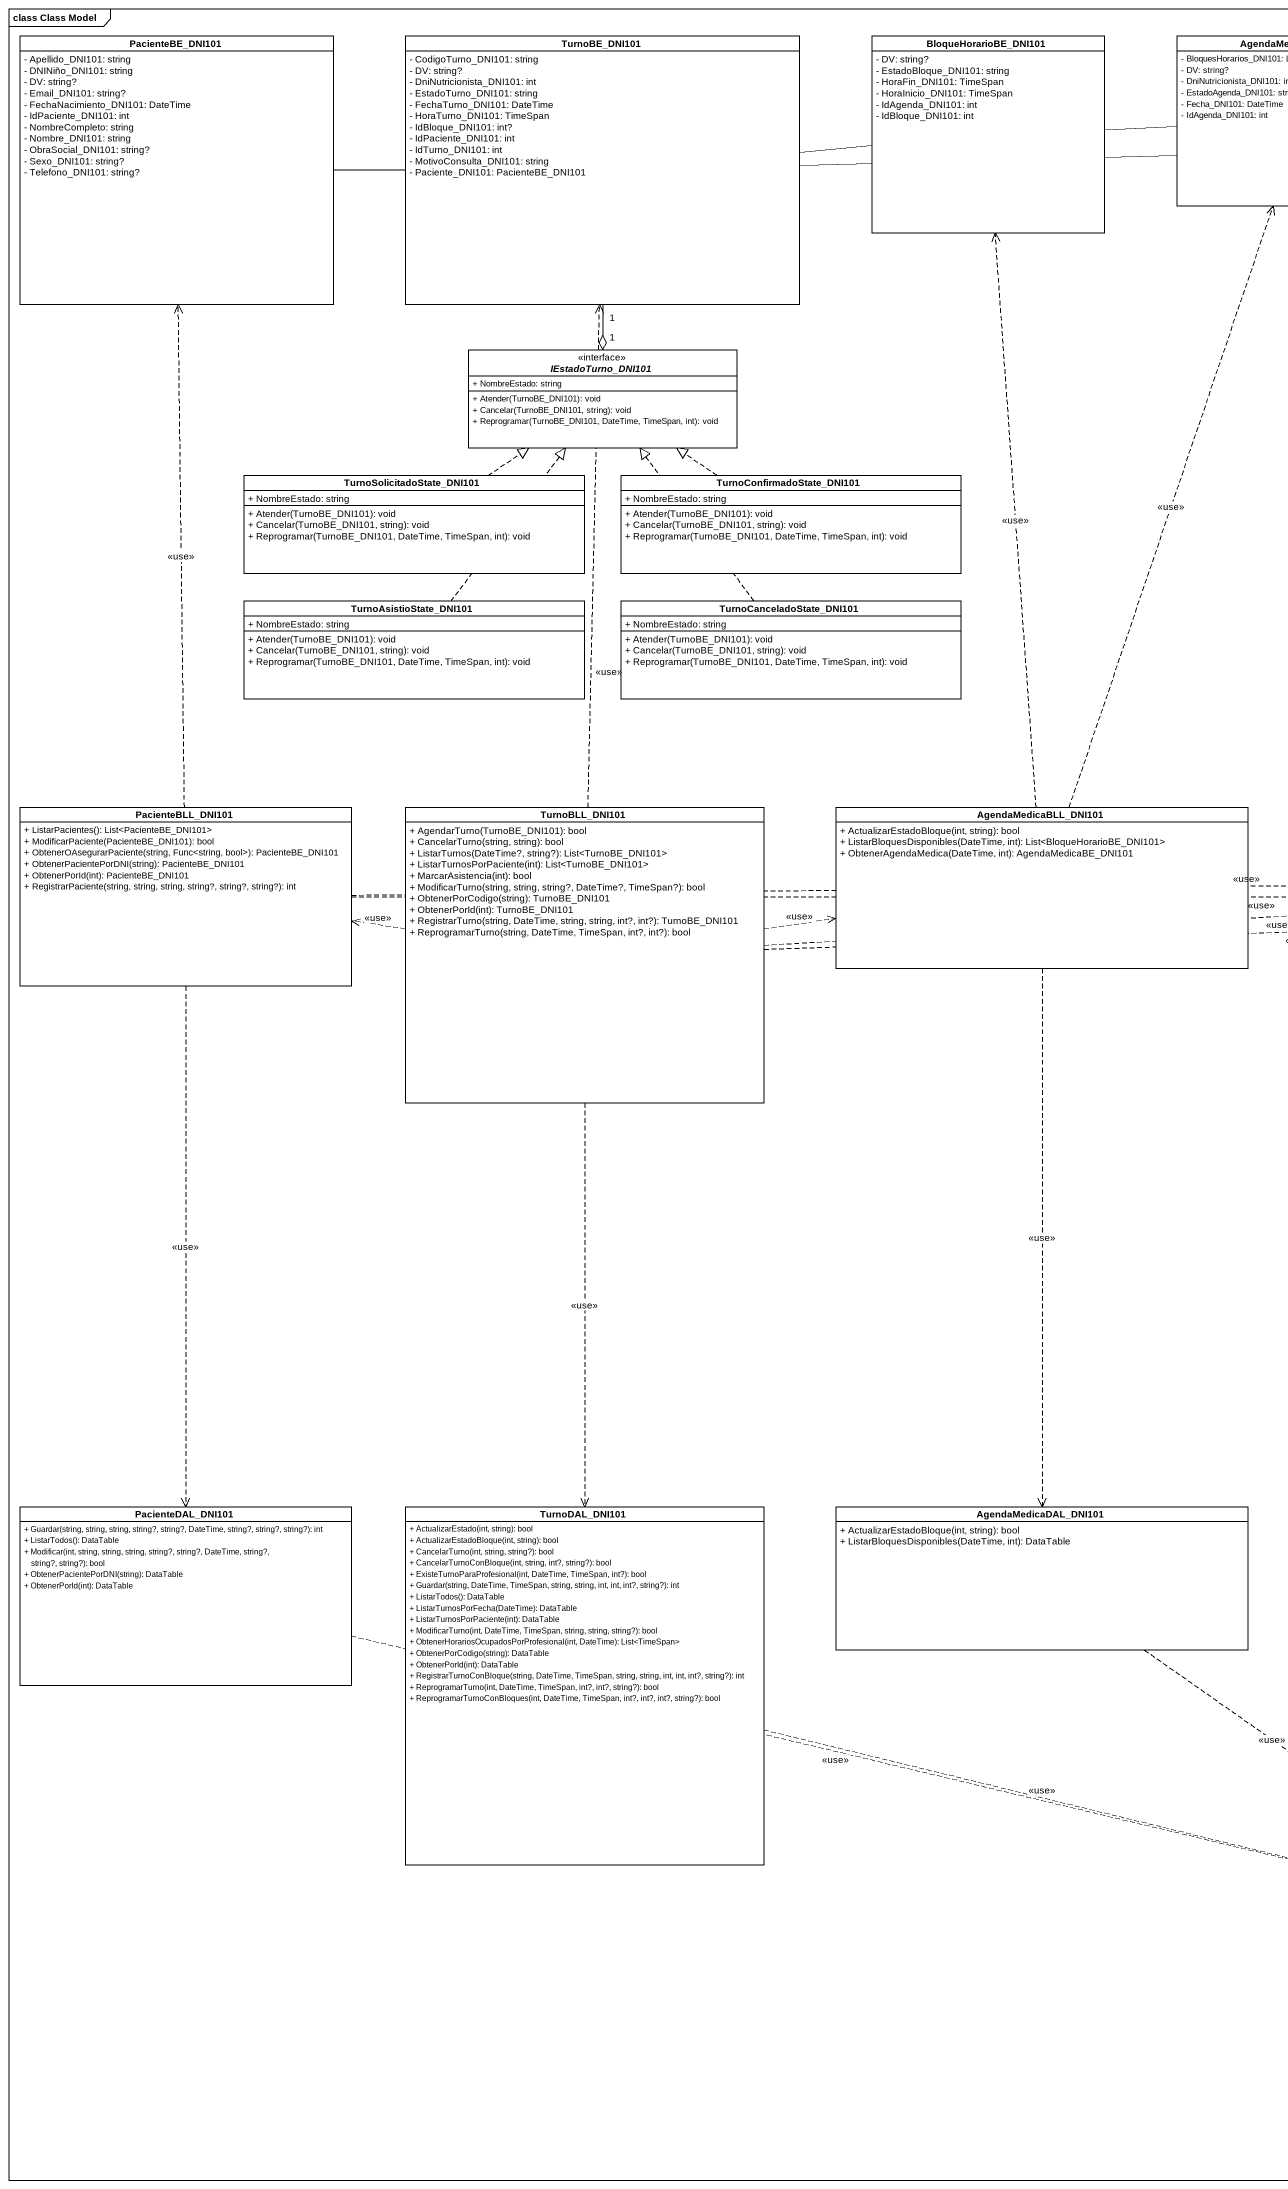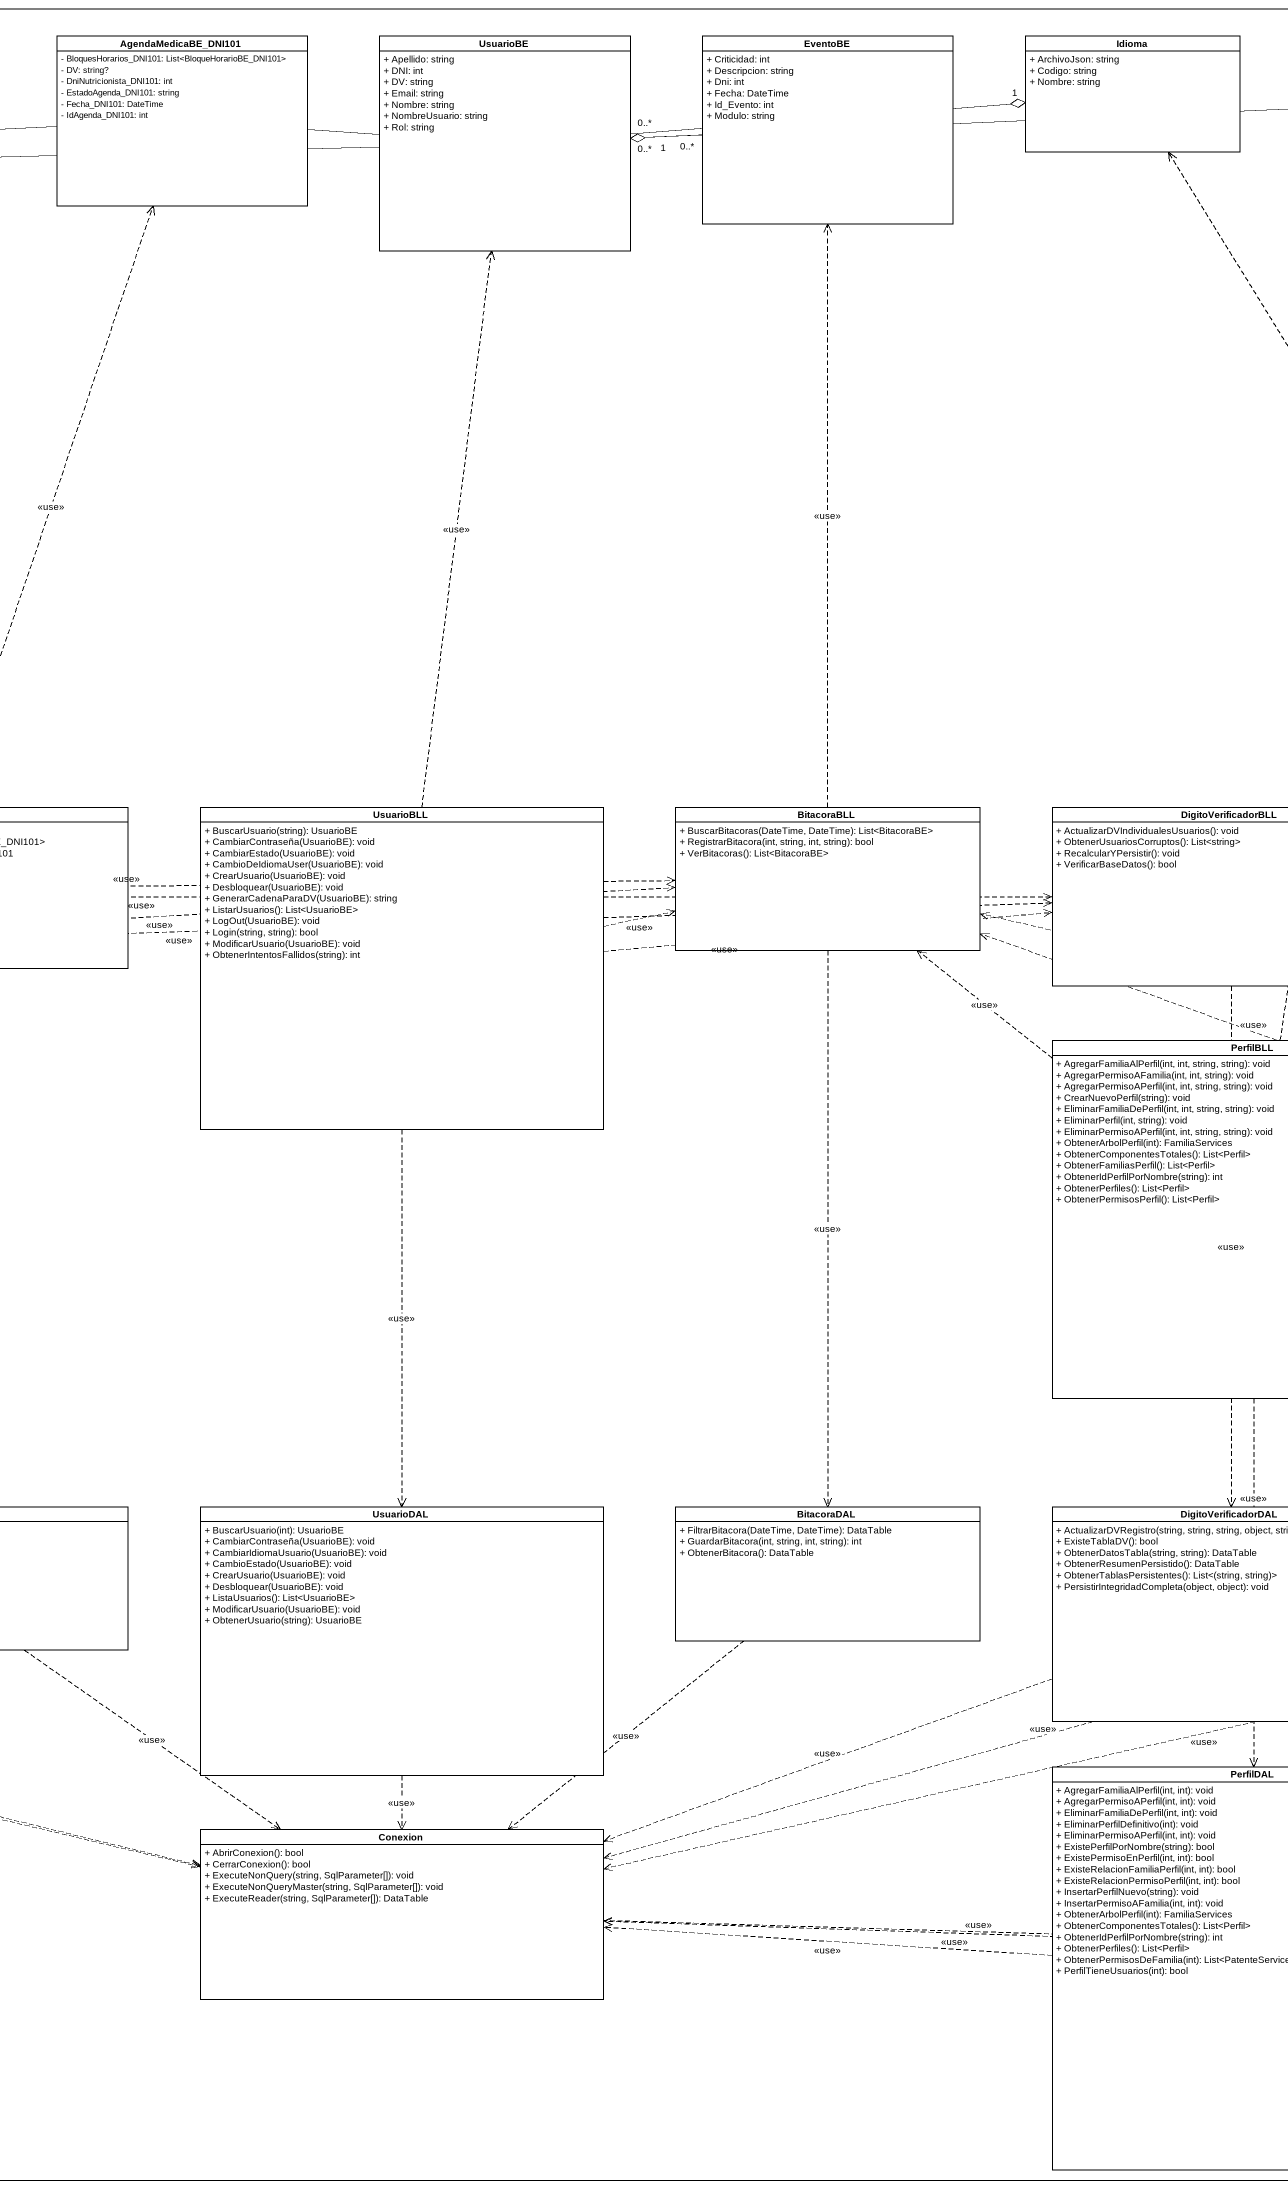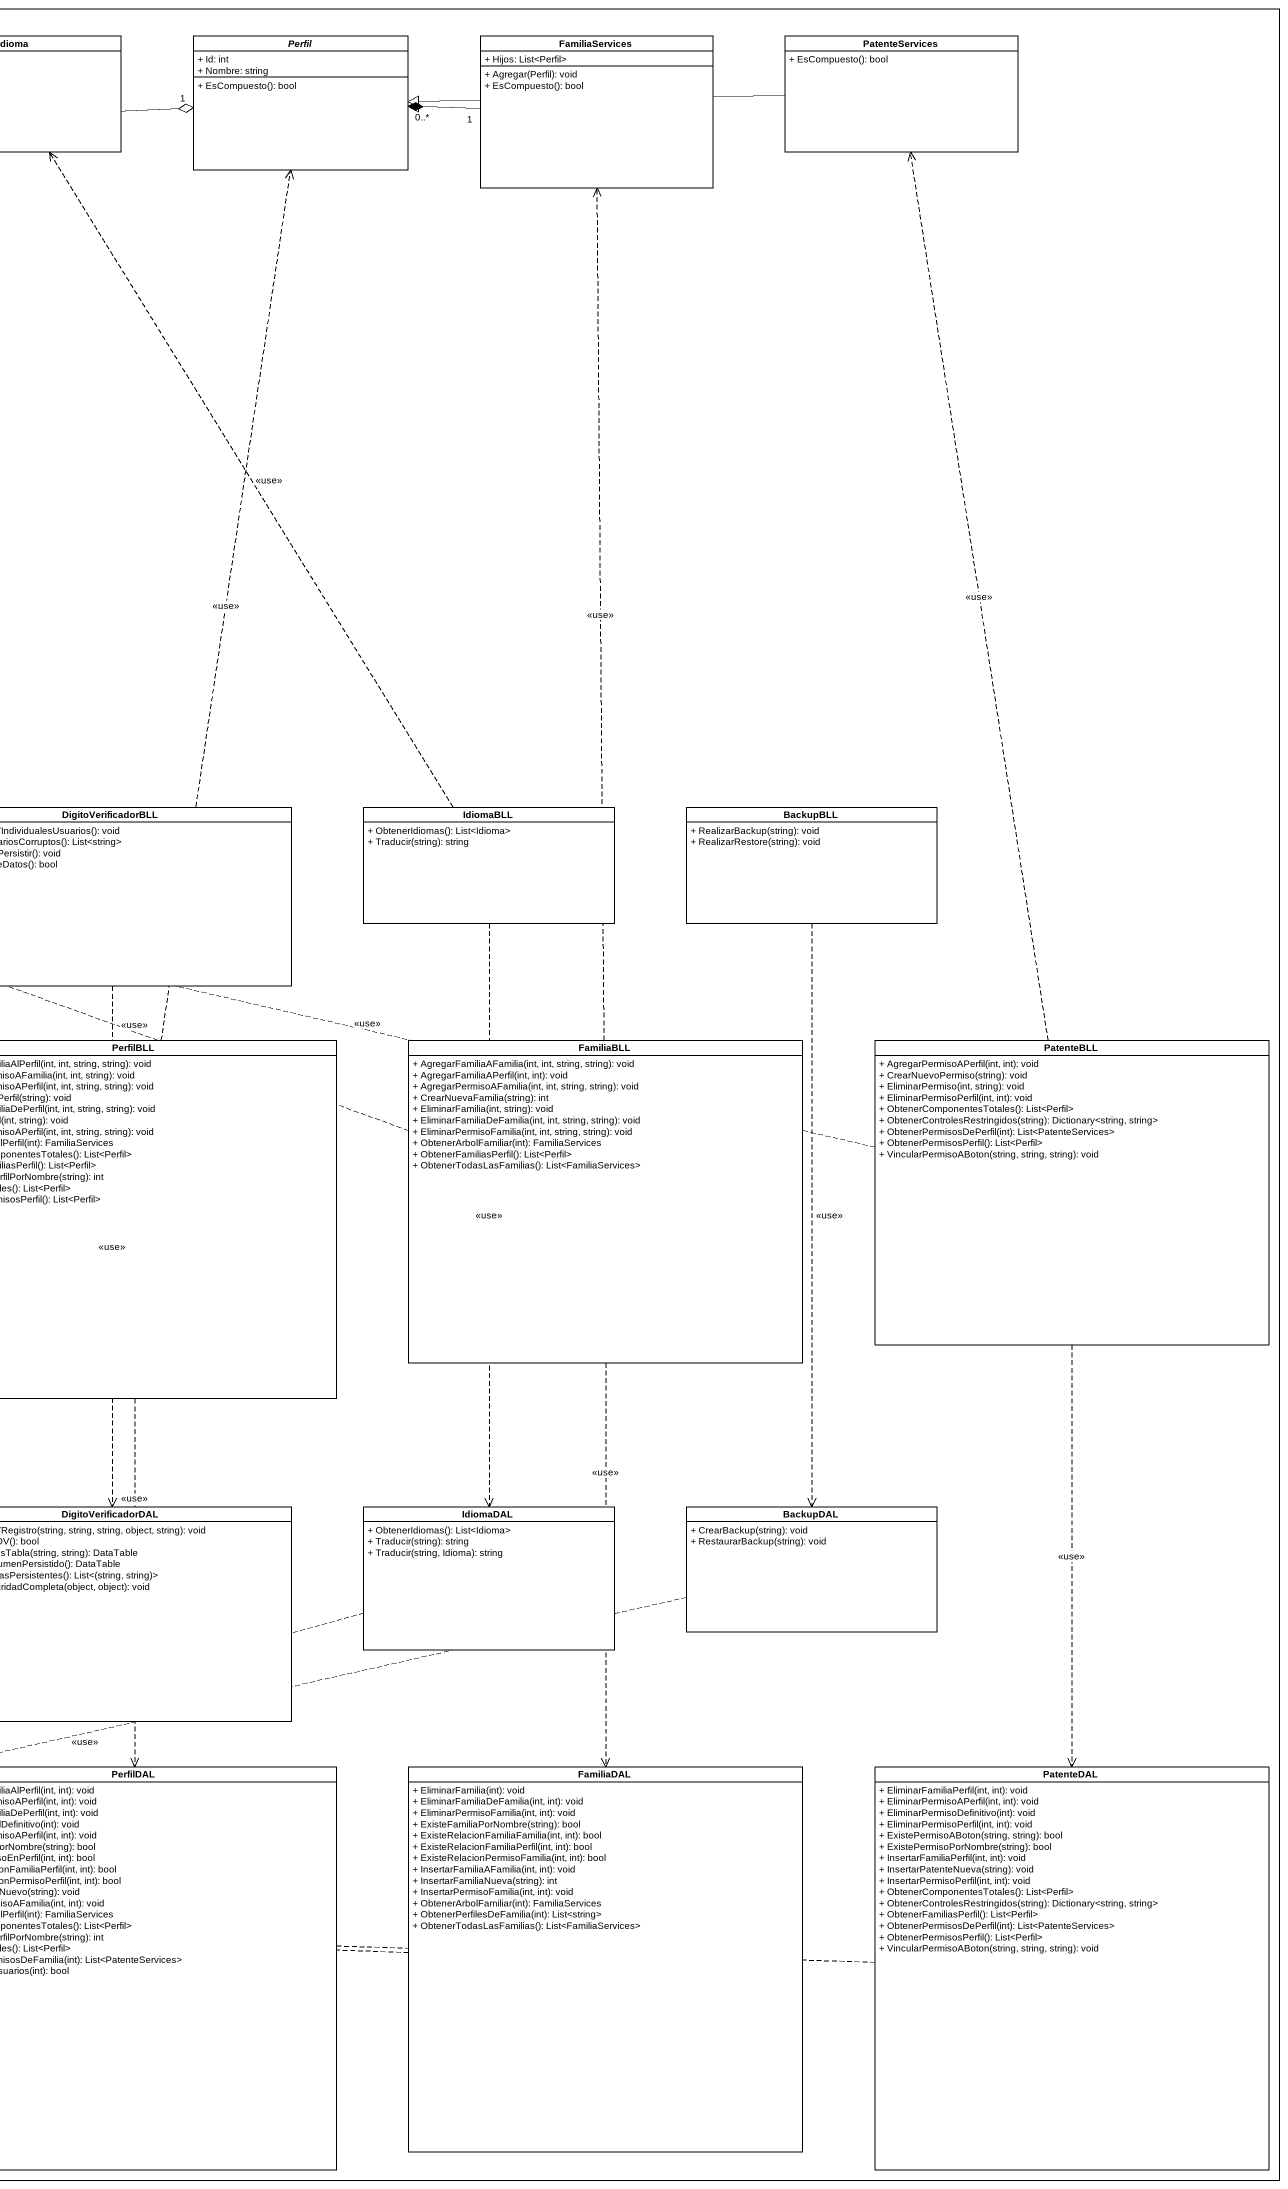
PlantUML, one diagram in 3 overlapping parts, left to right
@startuml
mainframe class Class Model
hide circle
hide empty members
skinparam classAttributeIconSize 0
class PacienteBE_DNI101 {
  - Apellido_DNI101: string
  - DNINiño_DNI101: string
  - DV: string?
  - Email_DNI101: string?
  - FechaNacimiento_DNI101: DateTime
  - IdPaciente_DNI101: int
  - NombreCompleto: string
  - Nombre_DNI101: string
  - ObraSocial_DNI101: string?
  - Sexo_DNI101: string?
  - Telefono_DNI101: string?
}
class TurnoBE_DNI101 {
  - CodigoTurno_DNI101: string
  - DV: string?
  - DniNutricionista_DNI101: int
  - EstadoTurno_DNI101: string
  - FechaTurno_DNI101: DateTime
  - HoraTurno_DNI101: TimeSpan
  - IdBloque_DNI101: int?
  - IdPaciente_DNI101: int
  - IdTurno_DNI101: int
  - MotivoConsulta_DNI101: string
  - Paciente_DNI101: PacienteBE_DNI101
}
class BloqueHorarioBE_DNI101 {
  - DV: string?
  - EstadoBloque_DNI101: string
  - HoraFin_DNI101: TimeSpan
  - HoraInicio_DNI101: TimeSpan
  - IdAgenda_DNI101: int
  - IdBloque_DNI101: int
}
class AgendaMedicaBE_DNI101 {
  - BloquesHorarios_DNI101: List<BloqueHorarioBE_DNI101>
  - DV: string?
  - DniNutricionista_DNI101: int
  - EstadoAgenda_DNI101: string
  - Fecha_DNI101: DateTime
  - IdAgenda_DNI101: int
}
class UsuarioBE {
  + Apellido: string
  + DNI: int
  + DV: string
  + Email: string
  + Nombre: string
  + NombreUsuario: string
  + Rol: string
}
class EventoBE {
  + Criticidad: int
  + Descripcion: string
  + Dni: int
  + Fecha: DateTime
  + Id_Evento: int
  + Modulo: string
}
class Idioma {
  + ArchivoJson: string
  + Codigo: string
  + Nombre: string
}
abstract class Perfil {
  + Id: int
  + Nombre: string
  + EsCompuesto(): bool
}
class FamiliaServices {
  + Hijos: List<Perfil>
  + Agregar(Perfil): void
  + EsCompuesto(): bool
}
class PatenteServices {
  + EsCompuesto(): bool
}
interface IEstadoTurno_DNI101 {
  + NombreEstado: string
  + Atender(TurnoBE_DNI101): void
  + Cancelar(TurnoBE_DNI101, string): void
  + Reprogramar(TurnoBE_DNI101, DateTime, TimeSpan, int): void
}
class TurnoSolicitadoState_DNI101 {
  + NombreEstado: string
  + Atender(TurnoBE_DNI101): void
  + Cancelar(TurnoBE_DNI101, string): void
  + Reprogramar(TurnoBE_DNI101, DateTime, TimeSpan, int): void
}
class TurnoConfirmadoState_DNI101 {
  + NombreEstado: string
  + Atender(TurnoBE_DNI101): void
  + Cancelar(TurnoBE_DNI101, string): void
  + Reprogramar(TurnoBE_DNI101, DateTime, TimeSpan, int): void
}
class TurnoAsistioState_DNI101 {
  + NombreEstado: string
  + Atender(TurnoBE_DNI101): void
  + Cancelar(TurnoBE_DNI101, string): void
  + Reprogramar(TurnoBE_DNI101, DateTime, TimeSpan, int): void
}
class TurnoCanceladoState_DNI101 {
  + NombreEstado: string
  + Atender(TurnoBE_DNI101): void
  + Cancelar(TurnoBE_DNI101, string): void
  + Reprogramar(TurnoBE_DNI101, DateTime, TimeSpan, int): void
}
class PacienteBLL_DNI101 {
  + ListarPacientes(): List<PacienteBE_DNI101>
  + ModificarPaciente(PacienteBE_DNI101): bool
  + ObtenerOAsegurarPaciente(string, Func<string, bool>): PacienteBE_DNI101
  + ObtenerPacientePorDNI(string): PacienteBE_DNI101
  + ObtenerPorId(int): PacienteBE_DNI101
  + RegistrarPaciente(string, string, string, string?, string?, string?): int
}
class TurnoBLL_DNI101 {
  + AgendarTurno(TurnoBE_DNI101): bool
  + CancelarTurno(string, string): bool
  + ListarTurnos(DateTime?, string?): List<TurnoBE_DNI101>
  + ListarTurnosPorPaciente(int): List<TurnoBE_DNI101>
  + MarcarAsistencia(int): bool
  + ModificarTurno(string, string, string?, DateTime?, TimeSpan?): bool
  + ObtenerPorCodigo(string): TurnoBE_DNI101
  + ObtenerPorId(int): TurnoBE_DNI101
  + RegistrarTurno(string, DateTime, string, string, int?, int?): TurnoBE_DNI101
  + ReprogramarTurno(string, DateTime, TimeSpan, int?, int?): bool
}
class AgendaMedicaBLL_DNI101 {
  + ActualizarEstadoBloque(int, string): bool
  + ListarBloquesDisponibles(DateTime, int): List<BloqueHorarioBE_DNI101>
  + ObtenerAgendaMedica(DateTime, int): AgendaMedicaBE_DNI101
}
class UsuarioBLL {
  + BuscarUsuario(string): UsuarioBE
  + CambiarContraseña(UsuarioBE): void
  + CambiarEstado(UsuarioBE): void
  + CambioDeIdiomaUser(UsuarioBE): void
  + CrearUsuario(UsuarioBE): void
  + Desbloquear(UsuarioBE): void
  + GenerarCadenaParaDV(UsuarioBE): string
  + ListarUsuarios(): List<UsuarioBE>
  + LogOut(UsuarioBE): void
  + Login(string, string): bool
  + ModificarUsuario(UsuarioBE): void
  + ObtenerIntentosFallidos(string): int
}
class BitacoraBLL {
  + BuscarBitacoras(DateTime, DateTime): List<BitacoraBE>
  + RegistrarBitacora(int, string, int, string): bool
  + VerBitacoras(): List<BitacoraBE>
}
class DigitoVerificadorBLL {
  + ActualizarDVIndividualesUsuarios(): void
  + ObtenerUsuariosCorruptos(): List<string>
  + RecalcularYPersistir(): void
  + VerificarBaseDatos(): bool
}
class IdiomaBLL {
  + ObtenerIdiomas(): List<Idioma>
  + Traducir(string): string
}
class BackupBLL {
  + RealizarBackup(string): void
  + RealizarRestore(string): void
}
class PerfilBLL {
  + AgregarFamiliaAlPerfil(int, int, string, string): void
  + AgregarPermisoAFamilia(int, int, string): void
  + AgregarPermisoAPerfil(int, int, string, string): void
  + CrearNuevoPerfil(string): void
  + EliminarFamiliaDePerfil(int, int, string, string): void
  + EliminarPerfil(int, string): void
  + EliminarPermisoAPerfil(int, int, string, string): void
  + ObtenerArbolPerfil(int): FamiliaServices
  + ObtenerComponentesTotales(): List<Perfil>
  + ObtenerFamiliasPerfil(): List<Perfil>
  + ObtenerIdPerfilPorNombre(string): int
  + ObtenerPerfiles(): List<Perfil>
  + ObtenerPermisosPerfil(): List<Perfil>
}
class FamiliaBLL {
  + AgregarFamiliaAFamilia(int, int, string, string): void
  + AgregarFamiliaAPerfil(int, int): void
  + AgregarPermisoAFamilia(int, int, string, string): void
  + CrearNuevaFamilia(string): int
  + EliminarFamilia(int, string): void
  + EliminarFamiliaDeFamilia(int, int, string, string): void
  + EliminarPermisoFamilia(int, int, string, string): void
  + ObtenerArbolFamiliar(int): FamiliaServices
  + ObtenerFamiliasPerfil(): List<Perfil>
  + ObtenerTodasLasFamilias(): List<FamiliaServices>
}
class PatenteBLL {
  + AgregarPermisoAPerfil(int, int): void
  + CrearNuevoPermiso(string): void
  + EliminarPermiso(int, string): void
  + EliminarPermisoPerfil(int, int): void
  + ObtenerComponentesTotales(): List<Perfil>
  + ObtenerControlesRestringidos(string): Dictionary<string, string>
  + ObtenerPermisosDePerfil(int): List<PatenteServices>
  + ObtenerPermisosPerfil(): List<Perfil>
  + VincularPermisoABoton(string, string, string): void
}
class PacienteDAL_DNI101 {
  + Guardar(string, string, string, string?, string?, DateTime, string?, string?, string?): int
  + ListarTodos(): DataTable
  + Modificar(int, string, string, string, string?, string?, DateTime, string?, string?, string?): bool
  + ObtenerPacientePorDNI(string): DataTable
  + ObtenerPorId(int): DataTable
}
class TurnoDAL_DNI101 {
  + ActualizarEstado(int, string): bool
  + ActualizarEstadoBloque(int, string): bool
  + CancelarTurno(int, string, string?): bool
  + CancelarTurnoConBloque(int, string, int?, string?): bool
  + ExisteTurnoParaProfesional(int, DateTime, TimeSpan, int?): bool
  + Guardar(string, DateTime, TimeSpan, string, string, int, int, int?, string?): int
  + ListarTodos(): DataTable
  + ListarTurnosPorFecha(DateTime): DataTable
  + ListarTurnosPorPaciente(int): DataTable
  + ModificarTurno(int, DateTime, TimeSpan, string, string, string?): bool
  + ObtenerHorariosOcupadosPorProfesional(int, DateTime): List<TimeSpan>
  + ObtenerPorCodigo(string): DataTable
  + ObtenerPorId(int): DataTable
  + RegistrarTurnoConBloque(string, DateTime, TimeSpan, string, string, int, int, int?, string?): int
  + ReprogramarTurno(int, DateTime, TimeSpan, int?, int?, string?): bool
  + ReprogramarTurnoConBloques(int, DateTime, TimeSpan, int?, int?, int?, string?): bool
}
class AgendaMedicaDAL_DNI101 {
  + ActualizarEstadoBloque(int, string): bool
  + ListarBloquesDisponibles(DateTime, int): DataTable
}
class UsuarioDAL {
  + BuscarUsuario(int): UsuarioBE
  + CambiarContraseña(UsuarioBE): void
  + CambiarIdiomaUsuario(UsuarioBE): void
  + CambioEstado(UsuarioBE): void
  + CrearUsuario(UsuarioBE): void
  + Desbloquear(UsuarioBE): void
  + ListaUsuarios(): List<UsuarioBE>
  + ModificarUsuario(UsuarioBE): void
  + ObtenerUsuario(string): UsuarioBE
}
class BitacoraDAL {
  + FiltrarBitacora(DateTime, DateTime): DataTable
  + GuardarBitacora(int, string, int, string): int
  + ObtenerBitacora(): DataTable
}
class DigitoVerificadorDAL {
  + ActualizarDVRegistro(string, string, string, object, string): void
  + ExisteTablaDV(): bool
  + ObtenerDatosTabla(string, string): DataTable
  + ObtenerResumenPersistido(): DataTable
  + ObtenerTablasPersistentes(): List<(string, string)>
  + PersistirIntegridadCompleta(object, object): void
}
class IdiomaDAL {
  + ObtenerIdiomas(): List<Idioma>
  + Traducir(string): string
  + Traducir(string, Idioma): string
}
class BackupDAL {
  + CrearBackup(string): void
  + RestaurarBackup(string): void
}
class PerfilDAL {
  + AgregarFamiliaAlPerfil(int, int): void
  + AgregarPermisoAPerfil(int, int): void
  + EliminarFamiliaDePerfil(int, int): void
  + EliminarPerfilDefinitivo(int): void
  + EliminarPermisoAPerfil(int, int): void
  + ExistePerfilPorNombre(string): bool
  + ExistePermisoEnPerfil(int, int): bool
  + ExisteRelacionFamiliaPerfil(int, int): bool
  + ExisteRelacionPermisoPerfil(int, int): bool
  + InsertarPerfilNuevo(string): void
  + InsertarPermisoAFamilia(int, int): void
  + ObtenerArbolPerfil(int): FamiliaServices
  + ObtenerComponentesTotales(): List<Perfil>
  + ObtenerIdPerfilPorNombre(string): int
  + ObtenerPerfiles(): List<Perfil>
  + ObtenerPermisosDeFamilia(int): List<PatenteServices>
  + PerfilTieneUsuarios(int): bool
}
class FamiliaDAL {
  + EliminarFamilia(int): void
  + EliminarFamiliaDeFamilia(int, int): void
  + EliminarPermisoFamilia(int, int): void
  + ExisteFamiliaPorNombre(string): bool
  + ExisteRelacionFamiliaFamilia(int, int): bool
  + ExisteRelacionFamiliaPerfil(int, int): bool
  + ExisteRelacionPermisoFamilia(int, int): bool
  + InsertarFamiliaAFamilia(int, int): void
  + InsertarFamiliaNueva(string): int
  + InsertarPermisoFamilia(int, int): void
  + ObtenerArbolFamiliar(int): FamiliaServices
  + ObtenerPerfilesDeFamilia(int): List<string>
  + ObtenerTodasLasFamilias(): List<FamiliaServices>
}
class PatenteDAL {
  + EliminarFamiliaPerfil(int, int): void
  + EliminarPermisoAPerfil(int, int): void
  + EliminarPermisoDefinitivo(int): void
  + EliminarPermisoPerfil(int, int): void
  + ExistePermisoABoton(string, string): bool
  + ExistePermisoPorNombre(string): bool
  + InsertarFamiliaPerfil(int, int): void
  + InsertarPatenteNueva(string): void
  + InsertarPermisoPerfil(int, int): void
  + ObtenerComponentesTotales(): List<Perfil>
  + ObtenerControlesRestringidos(string): Dictionary<string, string>
  + ObtenerFamiliasPerfil(): List<Perfil>
  + ObtenerPermisosDePerfil(int): List<PatenteServices>
  + ObtenerPermisosPerfil(): List<Perfil>
  + VincularPermisoABoton(string, string, string): void
}
class Conexion {
  + AbrirConexion(): bool
  + CerrarConexion(): bool
  + ExecuteNonQuery(string, SqlParameter[]): void
  + ExecuteNonQueryMaster(string, SqlParameter[]): void
  + ExecuteReader(string, SqlParameter[]): DataTable
}
TurnoBE_DNI101 -left- PacienteBE_DNI101
TurnoBE_DNI101 -right- BloqueHorarioBE_DNI101
TurnoBE_DNI101 -right- UsuarioBE
TurnoBE_DNI101 "1" --o "1" IEstadoTurno_DNI101
BloqueHorarioBE_DNI101 -right- AgendaMedicaBE_DNI101
UsuarioBE -left- AgendaMedicaBE_DNI101
UsuarioBE "0..*" -right-o "1" Idioma
UsuarioBE "0..*" -right-o "1" Perfil
EventoBE "0..*" -left-o "1" UsuarioBE
FamiliaServices -left-|> Perfil
FamiliaServices "1" -left-* "0..*" Perfil
PatenteServices -left-|> Perfil
TurnoSolicitadoState_DNI101 .up.|> IEstadoTurno_DNI101
TurnoConfirmadoState_DNI101 .up.|> IEstadoTurno_DNI101
TurnoAsistioState_DNI101 .up.|> IEstadoTurno_DNI101
TurnoCanceladoState_DNI101 .up.|> IEstadoTurno_DNI101
PacienteBLL_DNI101 .up.> PacienteBE_DNI101 : <<use>>
PacienteBLL_DNI101 .right.> BitacoraBLL : <<use>>
PacienteBLL_DNI101 .right.> DigitoVerificadorBLL : <<use>>
PacienteBLL_DNI101 ..> PacienteDAL_DNI101 : <<use>>
TurnoBLL_DNI101 .up.> TurnoBE_DNI101 : <<use>>
TurnoBLL_DNI101 .left.> PacienteBLL_DNI101 : <<use>>
TurnoBLL_DNI101 .right.> AgendaMedicaBLL_DNI101 : <<use>>
TurnoBLL_DNI101 .right.> BitacoraBLL : <<use>>
TurnoBLL_DNI101 .right.> DigitoVerificadorBLL : <<use>>
TurnoBLL_DNI101 ..> TurnoDAL_DNI101 : <<use>>
AgendaMedicaBLL_DNI101 .up.> BloqueHorarioBE_DNI101 : <<use>>
AgendaMedicaBLL_DNI101 .up.> AgendaMedicaBE_DNI101 : <<use>>
AgendaMedicaBLL_DNI101 ..> AgendaMedicaDAL_DNI101 : <<use>>
UsuarioBLL .up.> UsuarioBE : <<use>>
UsuarioBLL .right.> BitacoraBLL : <<use>>
UsuarioBLL .right.> DigitoVerificadorBLL : <<use>>
UsuarioBLL ..> UsuarioDAL : <<use>>
BitacoraBLL .up.> EventoBE : <<use>>
BitacoraBLL ..> BitacoraDAL : <<use>>
DigitoVerificadorBLL ..> DigitoVerificadorDAL : <<use>>
IdiomaBLL .up.> Idioma : <<use>>
IdiomaBLL ..> IdiomaDAL : <<use>>
BackupBLL ..> BackupDAL : <<use>>
PerfilBLL .up.> Perfil : <<use>>
PerfilBLL .up.> BitacoraBLL : <<use>>
PerfilBLL ..> PerfilDAL : <<use>>
FamiliaBLL .up.> FamiliaServices : <<use>>
FamiliaBLL .left.> BitacoraBLL : <<use>>
FamiliaBLL ..> FamiliaDAL : <<use>>
PatenteBLL .up.> PatenteServices : <<use>>
PatenteBLL .left.> BitacoraBLL : <<use>>
PatenteBLL ..> PatenteDAL : <<use>>
PacienteDAL_DNI101 .right.> Conexion : <<use>>
TurnoDAL_DNI101 .right.> Conexion : <<use>>
AgendaMedicaDAL_DNI101 ..> Conexion : <<use>>
UsuarioDAL ..> Conexion : <<use>>
BitacoraDAL ..> Conexion : <<use>>
DigitoVerificadorDAL .left.> Conexion : <<use>>
IdiomaDAL .left.> Conexion : <<use>>
BackupDAL .left.> Conexion : <<use>>
PerfilDAL .left.> Conexion : <<use>>
FamiliaDAL .left.> Conexion : <<use>>
PatenteDAL .left.> Conexion : <<use>>
@enduml
